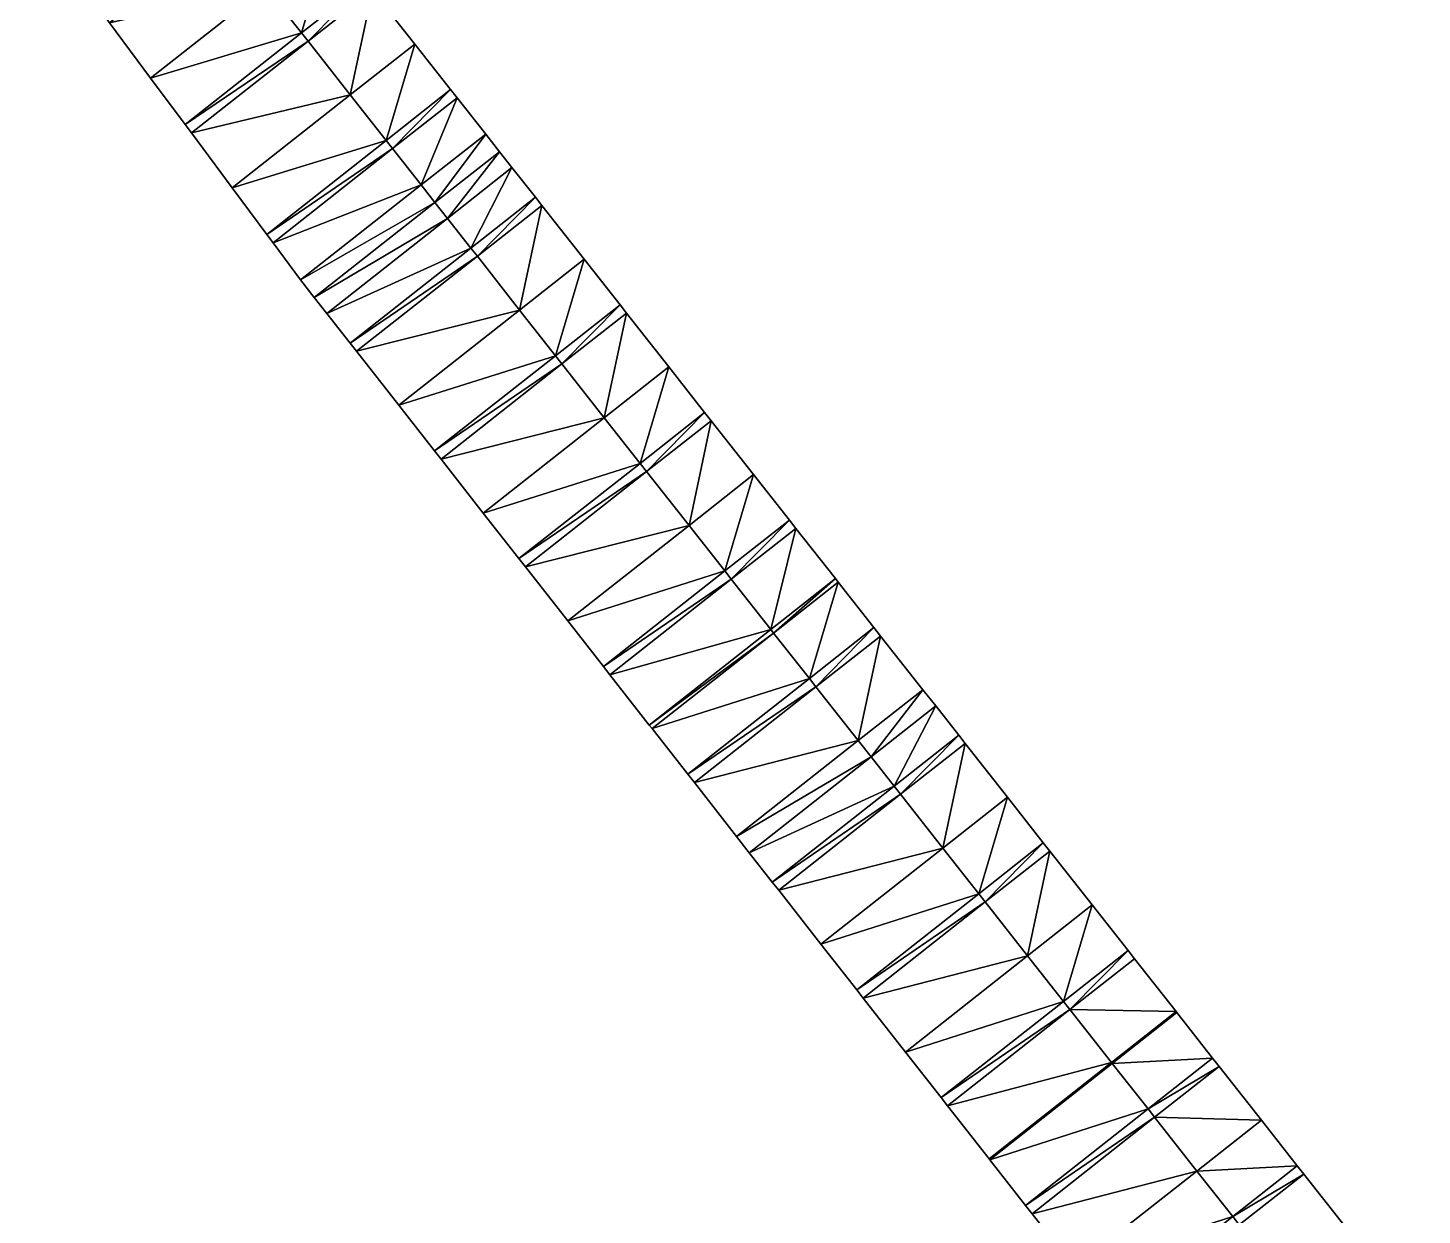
# Model space of a CAD drawing. Extents: x 12119653 to 12120127, y 3531287 to 3531983.
# Drawn here: x 12119960.7 to 12120062.6, y 3531390 to 3531476.7 of the extents above; entities that cross this region are included whole.
import ezdxf

# ---------------------------------------------------------------- set-up
doc = ezdxf.new("R2010")
doc.units = 0
doc.header["$LTSCALE"] = 0.5
doc.header["$MEASUREMENT"] = 0
doc.layers.add('C-ROAD-SHAP', color=32, linetype='Continuous')

msp = doc.modelspace()

# ---------------------------------------------------------------- meshes
at = {"layer": 'C-ROAD-SHAP'}
mesh = msp.add_polyface(dxfattribs=at)
corners = [(12119986.88, 3531468.48, 9.98), (12119984.26, 3531471.8, 10.47), (12119984.26, 3531471.8, 9.97), (12119986.88, 3531468.48, 10.48), (12119981.17, 3531475.73, 10.46), (12119981.17, 3531475.73, 9.96), (12119972.65, 3531469.03, 10.15), (12119975.63, 3531465.02, 10.15), (12119972.65, 3531469.03, 9.65), (12119975.63, 3531465.02, 9.65), (12119980.7, 3531476.33, 10.46), (12119980.7, 3531476.33, 9.96), (12119972.19, 3531469.64, 10.15), (12119972.19, 3531469.64, 9.65), (12119978.07, 3531479.66, 10.45), (12119978.07, 3531479.66, 9.95), (12119969.66, 3531473.04, 10.15), (12119969.66, 3531473.04, 9.65), (12119974.98, 3531483.59, 10.45), (12119974.98, 3531483.59, 9.95), (12119966.68, 3531477.06, 10.15), (12119966.68, 3531477.06, 9.65), (12119974.51, 3531484.19, 10.45), (12119974.51, 3531484.19, 9.95), (12119966.22, 3531477.67, 10.14), (12119966.22, 3531477.67, 9.64), (12119971.89, 3531487.52, 10.46), (12119971.89, 3531487.52, 9.96), (12119963.69, 3531481.07, 10.14), (12119963.69, 3531481.07, 9.64), (12119968.8, 3531491.45, 10.47), (12119968.8, 3531491.45, 9.97), (12119960.71, 3531485.08, 10.14), (12119960.71, 3531485.08, 9.64), (12119968.33, 3531492.04, 10.47), (12119968.33, 3531492.04, 9.97), (12119965.71, 3531495.38, 10.48), (12119965.71, 3531495.38, 9.98)]
mesh.append_faces([[corners[k] for k in face] for face in [(0, 1, 2), (3, 1, 0), (2, 4, 5), (1, 4, 2), (6, 4, 1), (6, 1, 7), (2, 8, 9), (5, 8, 2), (5, 10, 11), (4, 10, 5), (12, 10, 4), (12, 4, 6), (12, 6, 8), (12, 8, 13), (5, 13, 8), (11, 13, 5), (11, 14, 15), (10, 14, 11), (16, 14, 10), (16, 10, 12), (16, 12, 13), (16, 13, 17), (11, 17, 13), (15, 17, 11), (15, 18, 19), (14, 18, 15), (20, 18, 14), (20, 14, 16), (20, 16, 17), (20, 17, 21), (15, 21, 17), (19, 21, 15), (18, 22, 23), (18, 23, 19), (24, 22, 18), (24, 18, 20), (24, 20, 21), (24, 21, 25), (19, 25, 21), (23, 25, 19), (22, 26, 27), (22, 27, 23), (28, 26, 22), (28, 22, 24), (23, 29, 25), (27, 29, 23), (26, 30, 31), (26, 31, 27), (32, 30, 26), (31, 33, 27), (30, 34, 35), (30, 35, 31), (34, 36, 37), (34, 37, 35)]])
mesh = msp.add_polyface(dxfattribs=at)
corners = [(12119985.88, 3531479.44, 10.76), (12119988.97, 3531475.52, 10.77), (12119988.97, 3531475.52, 10.6), (12119985.88, 3531479.44, 10.59), (12119984.26, 3531471.8, 10.47), (12119981.17, 3531475.73, 10.46), (12119984.26, 3531471.8, 10.3), (12119981.17, 3531475.73, 10.29), (12119985.41, 3531480.04, 10.76), (12119985.41, 3531480.04, 10.59), (12119980.7, 3531476.33, 10.46), (12119980.7, 3531476.33, 10.29), (12119982.79, 3531483.37, 10.75), (12119982.79, 3531483.37, 10.59), (12119978.07, 3531479.66, 10.45), (12119978.07, 3531479.66, 10.28), (12119979.7, 3531487.3, 10.75), (12119979.7, 3531487.3, 10.59), (12119974.98, 3531483.59, 10.45), (12119974.98, 3531483.59, 10.28), (12119979.23, 3531487.9, 10.59), (12119979.23, 3531487.9, 10.75), (12119974.51, 3531484.19, 10.45), (12119974.51, 3531484.19, 10.28), (12119976.6, 3531491.23, 10.59), (12119976.6, 3531491.23, 10.76), (12119971.89, 3531487.52, 10.46), (12119971.89, 3531487.52, 10.29), (12119968.8, 3531491.45, 10.47), (12119968.8, 3531491.45, 10.3), (12119968.33, 3531492.04, 10.47), (12119968.33, 3531492.04, 10.3)]
mesh.append_faces([[corners[k] for k in face] for face in [(0, 1, 2), (0, 2, 3), (0, 4, 1), (0, 5, 4), (6, 5, 7), (3, 2, 6), (7, 3, 6), (8, 0, 3), (8, 3, 9), (8, 5, 0), (8, 10, 5), (7, 10, 11), (5, 10, 7), (9, 3, 7), (11, 9, 7), (12, 8, 9), (12, 9, 13), (12, 10, 8), (12, 14, 10), (11, 14, 15), (10, 14, 11), (13, 9, 11), (15, 13, 11), (16, 12, 13), (16, 13, 17), (16, 14, 12), (16, 18, 14), (15, 18, 19), (14, 18, 15), (17, 13, 15), (19, 17, 15), (20, 16, 17), (21, 16, 20), (16, 22, 18), (21, 22, 16), (18, 22, 23), (18, 23, 19), (23, 17, 19), (23, 20, 17), (24, 21, 20), (25, 21, 24), (21, 26, 22), (25, 26, 21), (22, 26, 27), (22, 27, 23), (27, 20, 23), (27, 24, 20), (25, 28, 26), (26, 28, 29), (26, 29, 27), (29, 24, 27), (28, 30, 31), (28, 31, 29)]])
mesh = msp.add_polyface(dxfattribs=at)
corners = [(12119998.25, 3531463.73, 10.83), (12120001.34, 3531459.8, 10.69), (12119998.25, 3531463.73, 10.67), (12119997.78, 3531464.33, 10.83), (12119997.78, 3531464.33, 10.66), (12119993.54, 3531460.02, 10.53), (12119993.54, 3531460.02, 10.36), (12119993.06, 3531460.62, 10.36), (12119996.07, 3531466.5, 10.81), (12119996.07, 3531466.5, 10.65), (12119993.06, 3531460.62, 10.53), (12119991.36, 3531462.79, 10.51), (12119991.36, 3531462.79, 10.34), (12119995.16, 3531467.66, 10.81), (12119995.16, 3531467.66, 10.64), (12119990.44, 3531463.95, 10.51), (12119990.44, 3531463.95, 10.34), (12119994.15, 3531468.94, 10.8), (12119994.15, 3531468.94, 10.63), (12119989.44, 3531465.23, 10.5), (12119989.44, 3531465.23, 10.33), (12119992.07, 3531471.59, 10.79), (12119992.07, 3531471.59, 10.62), (12119987.35, 3531467.88, 10.49), (12119987.35, 3531467.88, 10.32), (12119991.59, 3531472.19, 10.78), (12119991.59, 3531472.19, 10.62), (12119986.88, 3531468.48, 10.48), (12119986.88, 3531468.48, 10.31), (12119988.97, 3531475.52, 10.77), (12119988.97, 3531475.52, 10.6), (12119984.26, 3531471.8, 10.47), (12119984.26, 3531471.8, 10.3), (12119981.17, 3531475.73, 10.46)]
mesh.append_faces([[corners[k] for k in face] for face in [(0, 1, 2), (3, 0, 2), (3, 2, 4), (3, 5, 0), (4, 2, 6), (7, 4, 6), (8, 3, 4), (8, 4, 9), (8, 10, 3), (8, 11, 10), (7, 11, 12), (9, 4, 7), (12, 9, 7), (13, 8, 9), (13, 9, 14), (13, 11, 8), (13, 15, 11), (12, 15, 16), (11, 15, 12), (14, 9, 12), (16, 14, 12), (17, 13, 14), (17, 14, 18), (17, 15, 13), (17, 19, 15), (16, 19, 20), (15, 19, 16), (18, 14, 16), (20, 18, 16), (21, 17, 18), (21, 18, 22), (21, 19, 17), (21, 23, 19), (20, 23, 24), (19, 23, 20), (22, 18, 20), (24, 22, 20), (25, 21, 22), (25, 22, 26), (25, 23, 21), (25, 27, 23), (24, 27, 28), (23, 27, 24), (26, 22, 24), (28, 26, 24), (29, 25, 26), (29, 26, 30), (29, 27, 25), (29, 31, 27), (28, 31, 32), (27, 31, 28), (30, 26, 28), (32, 30, 28), (31, 33, 32)]])
mesh = msp.add_polyface(dxfattribs=at)
corners = [(12119987.8, 3531449.14, 10.15), (12119990.41, 3531445.81, 10.15), (12119990.41, 3531445.81, 9.65), (12119987.8, 3531449.14, 9.65), (12119984.72, 3531453.08, 10.15), (12119996.63, 3531456.09, 10.56), (12119984.72, 3531453.08, 9.65), (12119996.63, 3531456.09, 10.06), (12119984.24, 3531453.68, 10.15), (12119993.54, 3531460.02, 10.53), (12119984.24, 3531453.68, 9.65), (12119993.54, 3531460.02, 10.03), (12119982.54, 3531455.85, 10.15), (12119991.36, 3531462.79, 10.51), (12119993.06, 3531460.62, 10.53), (12119982.54, 3531455.85, 9.65), (12119993.06, 3531460.62, 10.03), (12119991.36, 3531462.79, 10.01), (12119981.63, 3531457.01, 10.15), (12119990.44, 3531463.95, 10.51), (12119981.63, 3531457.01, 9.65), (12119990.44, 3531463.95, 10.01), (12119989.44, 3531465.23, 10.5), (12119989.44, 3531465.23, 10), (12119980.63, 3531458.29, 10.15), (12119980.63, 3531458.29, 9.65), (12119987.35, 3531467.88, 10.49), (12119987.35, 3531467.88, 9.99), (12119978.62, 3531461, 10.15), (12119978.62, 3531461, 9.65), (12119986.88, 3531468.48, 10.48), (12119986.88, 3531468.48, 9.98), (12119978.16, 3531461.62, 10.15), (12119978.16, 3531461.62, 9.65), (12119975.63, 3531465.02, 10.15), (12119984.26, 3531471.8, 10.47), (12119975.63, 3531465.02, 9.65), (12119984.26, 3531471.8, 9.97), (12119972.65, 3531469.03, 10.15), (12119972.65, 3531469.03, 9.65)]
mesh.append_faces([[corners[k] for k in face] for face in [(0, 1, 2), (0, 2, 3), (4, 5, 0), (4, 0, 3), (4, 3, 6), (7, 6, 3), (8, 9, 4), (8, 4, 6), (8, 6, 10), (11, 10, 6), (12, 13, 14), (12, 14, 8), (12, 8, 10), (12, 10, 15), (16, 15, 10), (17, 15, 16), (18, 19, 13), (18, 13, 12), (18, 12, 15), (18, 15, 20), (17, 20, 15), (21, 20, 17), (21, 22, 23), (24, 22, 19), (24, 19, 18), (24, 18, 20), (24, 20, 25), (21, 25, 20), (23, 25, 21), (23, 26, 27), (22, 26, 23), (28, 26, 22), (28, 22, 24), (28, 24, 25), (28, 25, 29), (23, 29, 25), (27, 29, 23), (27, 30, 31), (26, 30, 27), (32, 30, 26), (32, 26, 28), (32, 28, 29), (32, 29, 33), (27, 33, 29), (31, 33, 27), (34, 35, 30), (34, 30, 32), (34, 32, 33), (34, 33, 36), (31, 36, 33), (37, 36, 31), (38, 34, 36), (38, 36, 39)]])
mesh = msp.add_polyface(dxfattribs=at)
corners = [(12120011.61, 3531437.05, 10.18), (12120009, 3531440.37, 10.66), (12120009, 3531440.37, 10.16), (12120005.9, 3531444.3, 10.63), (12120005.9, 3531444.3, 10.13), (12119997.05, 3531437.33, 10.16), (12119997.05, 3531437.33, 9.66), (12120005.43, 3531444.9, 10.63), (12120005.43, 3531444.9, 10.13), (12119996.58, 3531437.94, 10.16), (12119996.58, 3531437.94, 9.66), (12120002.81, 3531448.23, 10.61), (12120002.81, 3531448.23, 10.11), (12119993.97, 3531441.27, 10.16), (12119993.97, 3531441.27, 9.66), (12119999.72, 3531452.16, 10.58), (12119999.72, 3531452.16, 10.08), (12119990.89, 3531445.21, 10.15), (12119990.89, 3531445.21, 9.65), (12119999.24, 3531452.76, 10.58), (12119999.24, 3531452.76, 10.08), (12119990.41, 3531445.81, 10.15), (12119990.41, 3531445.81, 9.65), (12119996.63, 3531456.09, 10.56), (12119996.63, 3531456.09, 10.06), (12119987.8, 3531449.14, 10.15), (12119987.8, 3531449.14, 9.65), (12119993.54, 3531460.02, 10.53), (12119993.54, 3531460.02, 10.03), (12119984.72, 3531453.08, 10.15), (12119984.72, 3531453.08, 9.65), (12119993.06, 3531460.62, 10.53), (12119993.06, 3531460.62, 10.03), (12119984.24, 3531453.68, 10.15), (12119984.24, 3531453.68, 9.65), (12119991.36, 3531462.79, 10.51), (12119991.36, 3531462.79, 10.01), (12119990.44, 3531463.95, 10.51), (12119990.44, 3531463.95, 10.01), (12119989.44, 3531465.23, 10.5)]
mesh.append_faces([[corners[k] for k in face] for face in [(0, 1, 2), (2, 3, 4), (1, 3, 2), (5, 3, 1), (4, 6, 2), (4, 7, 8), (3, 7, 4), (9, 7, 3), (9, 3, 5), (4, 10, 6), (8, 10, 4), (8, 11, 12), (7, 11, 8), (13, 11, 7), (13, 7, 9), (13, 9, 10), (13, 10, 14), (8, 14, 10), (12, 14, 8), (12, 15, 16), (11, 15, 12), (17, 15, 11), (17, 11, 13), (17, 13, 14), (17, 14, 18), (12, 18, 14), (16, 18, 12), (16, 19, 20), (15, 19, 16), (21, 19, 15), (21, 15, 17), (21, 17, 18), (21, 18, 22), (16, 22, 18), (20, 22, 16), (20, 23, 24), (19, 23, 20), (25, 23, 19), (25, 19, 21), (20, 26, 22), (24, 26, 20), (24, 27, 28), (23, 27, 24), (29, 27, 23), (28, 30, 24), (28, 31, 32), (27, 31, 28), (33, 31, 27), (32, 34, 28), (32, 35, 36), (31, 35, 32), (36, 37, 38), (35, 37, 36), (37, 39, 38)]])
mesh = msp.add_polyface(dxfattribs=at)
corners = [(12120010.62, 3531448.01, 10.93), (12120013.71, 3531444.08, 10.96), (12120013.71, 3531444.08, 10.79), (12120010.62, 3531448.01, 10.77), (12120010.14, 3531448.61, 10.93), (12120010.14, 3531448.61, 10.76), (12120005.9, 3531444.3, 10.63), (12120005.43, 3531444.9, 10.63), (12120005.9, 3531444.3, 10.46), (12120005.43, 3531444.9, 10.46), (12120007.53, 3531451.94, 10.91), (12120007.53, 3531451.94, 10.74), (12120002.81, 3531448.23, 10.61), (12120002.81, 3531448.23, 10.44), (12120004.43, 3531455.87, 10.88), (12120004.43, 3531455.87, 10.72), (12119999.72, 3531452.16, 10.58), (12119999.72, 3531452.16, 10.41), (12120003.96, 3531456.47, 10.88), (12120003.96, 3531456.47, 10.71), (12119999.24, 3531452.76, 10.58), (12119999.24, 3531452.76, 10.41), (12120001.34, 3531459.8, 10.86), (12120001.34, 3531459.8, 10.69), (12119996.63, 3531456.09, 10.56), (12119996.63, 3531456.09, 10.39), (12119998.25, 3531463.73, 10.83), (12119993.54, 3531460.02, 10.53), (12119993.54, 3531460.02, 10.36), (12119998.25, 3531463.73, 10.67), (12119997.78, 3531464.33, 10.83), (12119993.06, 3531460.62, 10.53), (12119993.06, 3531460.62, 10.36), (12119991.36, 3531462.79, 10.51)]
mesh.append_faces([[corners[k] for k in face] for face in [(0, 1, 2), (0, 2, 3), (4, 0, 3), (4, 3, 5), (4, 6, 0), (4, 7, 6), (8, 7, 9), (6, 7, 8), (5, 3, 8), (9, 5, 8), (10, 4, 5), (10, 5, 11), (10, 7, 4), (10, 12, 7), (9, 12, 13), (7, 12, 9), (11, 5, 9), (13, 11, 9), (14, 10, 11), (14, 11, 15), (14, 12, 10), (14, 16, 12), (13, 16, 17), (12, 16, 13), (15, 11, 13), (17, 15, 13), (18, 14, 15), (18, 15, 19), (18, 16, 14), (18, 20, 16), (17, 20, 21), (16, 20, 17), (19, 15, 17), (21, 19, 17), (22, 18, 19), (22, 19, 23), (22, 20, 18), (22, 24, 20), (21, 24, 25), (20, 24, 21), (23, 19, 21), (25, 23, 21), (26, 22, 23), (26, 24, 22), (26, 27, 24), (25, 27, 28), (24, 27, 25), (29, 23, 25), (28, 29, 25), (30, 31, 27), (28, 31, 32), (27, 31, 28), (31, 33, 32)]])
mesh = msp.add_polyface(dxfattribs=at)
corners = [(12120022.99, 3531432.29, 11.03), (12120026.08, 3531428.37, 11.06), (12120026.08, 3531428.37, 10.89), (12120022.99, 3531432.29, 10.87), (12120022.51, 3531432.9, 11.03), (12120022.51, 3531432.9, 10.86), (12120018.27, 3531428.58, 10.73), (12120017.8, 3531429.19, 10.73), (12120018.27, 3531428.58, 10.56), (12120017.8, 3531429.19, 10.56), (12120019.9, 3531436.22, 11.01), (12120019.9, 3531436.22, 10.84), (12120015.18, 3531432.51, 10.71), (12120015.18, 3531432.51, 10.54), (12120019.69, 3531436.48, 11.01), (12120019.69, 3531436.48, 10.84), (12120014.98, 3531432.77, 10.71), (12120014.98, 3531432.77, 10.54), (12120016.8, 3531440.15, 10.98), (12120016.8, 3531440.15, 10.82), (12120012.09, 3531436.44, 10.68), (12120012.09, 3531436.44, 10.51), (12120016.33, 3531440.76, 10.98), (12120016.33, 3531440.76, 10.81), (12120011.61, 3531437.05, 10.68), (12120011.61, 3531437.05, 10.51), (12120013.71, 3531444.08, 10.96), (12120013.71, 3531444.08, 10.79), (12120009, 3531440.37, 10.66), (12120009, 3531440.37, 10.49), (12120010.62, 3531448.01, 10.93), (12120005.9, 3531444.3, 10.63), (12120005.9, 3531444.3, 10.46), (12120010.62, 3531448.01, 10.77)]
mesh.append_faces([[corners[k] for k in face] for face in [(0, 1, 2), (0, 2, 3), (4, 0, 3), (4, 3, 5), (4, 6, 0), (4, 7, 6), (5, 3, 8), (9, 5, 8), (10, 4, 5), (10, 5, 11), (10, 7, 4), (10, 12, 7), (9, 12, 13), (7, 12, 9), (11, 5, 9), (13, 11, 9), (14, 10, 11), (14, 11, 15), (14, 12, 10), (14, 16, 12), (13, 16, 17), (12, 16, 13), (13, 15, 11), (17, 15, 13), (18, 14, 15), (18, 15, 19), (18, 16, 14), (18, 20, 16), (17, 20, 21), (16, 20, 17), (19, 15, 17), (21, 19, 17), (22, 18, 19), (22, 19, 23), (22, 20, 18), (22, 24, 20), (21, 24, 25), (20, 24, 21), (23, 19, 21), (25, 23, 21), (26, 22, 23), (26, 23, 27), (26, 24, 22), (26, 28, 24), (25, 28, 29), (24, 28, 25), (27, 23, 25), (29, 27, 25), (30, 28, 26), (30, 31, 28), (29, 31, 32), (28, 31, 29), (33, 27, 29), (32, 33, 29)]])
mesh = msp.add_polyface(dxfattribs=at)
corners = [(12120013.4, 3531416.46, 10.17), (12120015.08, 3531414.32, 10.18), (12120015.08, 3531414.32, 9.68), (12120013.4, 3531416.46, 9.67), (12120012.47, 3531417.66, 10.17), (12120012.47, 3531417.66, 9.67), (12120009.39, 3531421.59, 10.17), (12120021.36, 3531424.65, 10.76), (12120009.39, 3531421.59, 9.67), (12120021.36, 3531424.65, 10.26), (12120008.91, 3531422.2, 10.17), (12120018.27, 3531428.58, 10.73), (12120008.91, 3531422.2, 9.67), (12120018.27, 3531428.58, 10.23), (12120006.3, 3531425.53, 10.16), (12120015.18, 3531432.51, 10.71), (12120017.8, 3531429.19, 10.73), (12120006.3, 3531425.53, 9.66), (12120017.8, 3531429.19, 10.23), (12120015.18, 3531432.51, 10.21), (12120006.1, 3531425.79, 10.16), (12120014.98, 3531432.77, 10.71), (12120006.1, 3531425.79, 9.66), (12120014.98, 3531432.77, 10.21), (12120012.09, 3531436.44, 10.68), (12120012.09, 3531436.44, 10.18), (12120003.22, 3531429.46, 10.16), (12120003.22, 3531429.46, 9.66), (12120011.61, 3531437.05, 10.68), (12120011.61, 3531437.05, 10.18), (12120002.75, 3531430.07, 10.16), (12120002.75, 3531430.07, 9.66), (12120009, 3531440.37, 10.66), (12120000.14, 3531433.4, 10.16), (12120000.14, 3531433.4, 9.66), (12120009, 3531440.37, 10.16), (12119997.05, 3531437.33, 10.16), (12119997.05, 3531437.33, 9.66), (12119996.58, 3531437.94, 10.16), (12119996.58, 3531437.94, 9.66)]
mesh.append_faces([[corners[k] for k in face] for face in [(0, 1, 2), (0, 2, 3), (4, 0, 3), (4, 3, 5), (6, 7, 4), (6, 4, 5), (6, 5, 8), (9, 8, 5), (10, 11, 6), (10, 6, 8), (10, 8, 12), (13, 12, 8), (14, 15, 16), (14, 16, 10), (14, 10, 12), (14, 12, 17), (18, 17, 12), (19, 17, 18), (20, 21, 15), (20, 15, 14), (20, 14, 17), (20, 17, 22), (19, 22, 17), (23, 22, 19), (23, 24, 25), (21, 24, 23), (26, 24, 21), (26, 21, 20), (26, 20, 22), (26, 22, 27), (23, 27, 22), (25, 27, 23), (25, 28, 29), (24, 28, 25), (30, 28, 24), (30, 24, 26), (30, 26, 27), (30, 27, 31), (25, 31, 27), (29, 31, 25), (28, 32, 29), (33, 32, 28), (33, 28, 30), (33, 30, 31), (33, 31, 34), (29, 34, 31), (35, 34, 29), (36, 32, 33), (36, 33, 34), (36, 34, 37), (35, 37, 34), (38, 36, 37), (38, 37, 39)]])
mesh = msp.add_polyface(dxfattribs=at)
corners = [(12120033.73, 3531408.94, 10.32), (12120030.64, 3531412.87, 10.81), (12120030.64, 3531412.87, 10.31), (12120033.73, 3531408.94, 10.82), (12120021.72, 3531405.85, 10.19), (12120021.72, 3531405.85, 9.69), (12120030.17, 3531413.47, 10.81), (12120030.17, 3531413.47, 10.31), (12120021.25, 3531406.45, 10.19), (12120021.25, 3531406.45, 9.69), (12120027.55, 3531416.8, 10.8), (12120027.55, 3531416.8, 10.3), (12120018.64, 3531409.78, 10.19), (12120018.64, 3531409.78, 9.69), (12120024.46, 3531420.73, 10.78), (12120024.46, 3531420.73, 10.28), (12120015.55, 3531413.72, 10.18), (12120015.55, 3531413.72, 9.68), (12120023.98, 3531421.33, 10.78), (12120023.98, 3531421.33, 10.28), (12120015.08, 3531414.32, 10.18), (12120015.08, 3531414.32, 9.68), (12120022.3, 3531423.47, 10.76), (12120022.3, 3531423.47, 10.26), (12120013.4, 3531416.46, 10.17), (12120013.4, 3531416.46, 9.67), (12120021.36, 3531424.65, 10.76), (12120021.36, 3531424.65, 10.26), (12120012.47, 3531417.66, 10.17), (12120012.47, 3531417.66, 9.67), (12120018.27, 3531428.58, 10.73), (12120018.27, 3531428.58, 10.23), (12120009.39, 3531421.59, 10.17), (12120009.39, 3531421.59, 9.67), (12120017.8, 3531429.19, 10.73), (12120017.8, 3531429.19, 10.23), (12120008.91, 3531422.2, 10.17), (12120008.91, 3531422.2, 9.67), (12120015.18, 3531432.51, 10.71), (12120015.18, 3531432.51, 10.21), (12120014.98, 3531432.77, 10.71), (12120014.98, 3531432.77, 10.21)]
mesh.append_faces([[corners[k] for k in face] for face in [(0, 1, 2), (3, 1, 0), (4, 1, 3), (2, 5, 0), (2, 6, 7), (1, 6, 2), (8, 6, 1), (7, 9, 2), (7, 10, 11), (6, 10, 7), (12, 10, 6), (12, 6, 8), (7, 13, 9), (11, 13, 7), (11, 14, 15), (10, 14, 11), (16, 14, 10), (16, 10, 12), (16, 12, 13), (16, 13, 17), (11, 17, 13), (15, 17, 11), (15, 18, 19), (14, 18, 15), (20, 18, 14), (20, 14, 16), (20, 16, 17), (20, 17, 21), (15, 21, 17), (19, 21, 15), (19, 22, 23), (18, 22, 19), (24, 22, 18), (24, 18, 20), (19, 25, 21), (23, 25, 19), (23, 26, 27), (22, 26, 23), (28, 26, 22), (28, 22, 24), (23, 29, 25), (27, 29, 23), (27, 30, 31), (26, 30, 27), (32, 30, 26), (31, 33, 27), (31, 34, 35), (30, 34, 31), (36, 34, 30), (35, 37, 31), (35, 38, 39), (34, 38, 35), (40, 41, 39), (38, 40, 39)]])
mesh = msp.add_polyface(dxfattribs=at)
corners = [(12120035.36, 3531416.58, 11.11), (12120038.45, 3531412.65, 10.96), (12120035.36, 3531416.58, 10.95), (12120034.88, 3531417.18, 11.11), (12120034.88, 3531417.18, 10.95), (12120030.64, 3531412.87, 10.81), (12120030.64, 3531412.87, 10.64), (12120032.26, 3531420.51, 11.1), (12120032.26, 3531420.51, 10.93), (12120030.17, 3531413.47, 10.81), (12120027.55, 3531416.8, 10.8), (12120030.17, 3531413.47, 10.64), (12120027.55, 3531416.8, 10.63), (12120029.17, 3531424.44, 11.08), (12120029.17, 3531424.44, 10.91), (12120024.46, 3531420.73, 10.78), (12120024.46, 3531420.73, 10.61), (12120028.7, 3531425.04, 11.08), (12120028.7, 3531425.04, 10.91), (12120023.98, 3531421.33, 10.78), (12120023.98, 3531421.33, 10.61), (12120027.02, 3531427.18, 11.06), (12120027.02, 3531427.18, 10.9), (12120022.3, 3531423.47, 10.76), (12120022.3, 3531423.47, 10.59), (12120026.08, 3531428.37, 11.06), (12120026.08, 3531428.37, 10.89), (12120021.36, 3531424.65, 10.76), (12120021.36, 3531424.65, 10.59), (12120022.99, 3531432.29, 11.03), (12120018.27, 3531428.58, 10.73), (12120018.27, 3531428.58, 10.56), (12120022.99, 3531432.29, 10.87), (12120017.8, 3531429.19, 10.73), (12120017.8, 3531429.19, 10.56)]
mesh.append_faces([[corners[k] for k in face] for face in [(0, 1, 2), (3, 0, 2), (3, 2, 4), (3, 5, 0), (4, 2, 6), (7, 3, 4), (7, 4, 8), (7, 9, 3), (7, 10, 9), (11, 10, 12), (9, 10, 11), (8, 4, 11), (12, 8, 11), (13, 7, 8), (13, 8, 14), (13, 10, 7), (13, 15, 10), (12, 15, 16), (10, 15, 12), (14, 8, 12), (16, 14, 12), (17, 13, 14), (17, 14, 18), (17, 15, 13), (17, 19, 15), (16, 19, 20), (15, 19, 16), (18, 14, 16), (20, 18, 16), (21, 17, 18), (21, 18, 22), (21, 19, 17), (21, 23, 19), (20, 23, 24), (19, 23, 20), (22, 18, 20), (24, 22, 20), (25, 21, 22), (25, 22, 26), (25, 23, 21), (25, 27, 23), (24, 27, 28), (23, 27, 24), (26, 22, 24), (28, 26, 24), (29, 27, 25), (29, 30, 27), (28, 30, 31), (27, 30, 28), (32, 26, 28), (31, 32, 28), (31, 33, 34), (30, 33, 31)]])
mesh = msp.add_polyface(dxfattribs=at)
corners = [(12120046.1, 3531393.22, 10.81), (12120043.01, 3531397.15, 10.82), (12120043.01, 3531397.15, 10.65), (12120047.73, 3531400.86, 11.12), (12120042.54, 3531397.75, 10.82), (12120042.54, 3531397.75, 10.65), (12120047.73, 3531400.86, 10.95), (12120047.25, 3531401.46, 11.12), (12120039.92, 3531401.08, 10.83), (12120044.63, 3531404.79, 11.13), (12120039.92, 3531401.08, 10.66), (12120047.25, 3531401.46, 10.95), (12120044.63, 3531404.79, 10.96), (12120044.58, 3531404.86, 10.96), (12120044.58, 3531404.86, 11.13), (12120039.86, 3531401.15, 10.83), (12120039.86, 3531401.15, 10.66), (12120041.54, 3531408.72, 10.96), (12120041.54, 3531408.72, 11.13), (12120036.83, 3531405.01, 10.83), (12120036.83, 3531405.01, 10.66), (12120041.07, 3531409.32, 11.13), (12120041.07, 3531409.32, 10.96), (12120036.35, 3531405.61, 10.83), (12120036.35, 3531405.61, 10.66), (12120038.45, 3531412.65, 11.12), (12120038.45, 3531412.65, 10.96), (12120033.73, 3531408.94, 10.82), (12120033.73, 3531408.94, 10.65), (12120035.36, 3531416.58, 11.11), (12120030.64, 3531412.87, 10.81), (12120030.64, 3531412.87, 10.64), (12120035.36, 3531416.58, 10.95), (12120034.88, 3531417.18, 11.11), (12120030.17, 3531413.47, 10.81), (12120030.17, 3531413.47, 10.64), (12120034.88, 3531417.18, 10.95)]
mesh.append_faces([[corners[k] for k in face] for face in [(0, 1, 2), (3, 4, 1), (1, 4, 5), (1, 5, 2), (5, 6, 2), (7, 8, 4), (9, 8, 7), (4, 8, 10), (4, 10, 5), (10, 11, 5), (10, 12, 11), (9, 12, 13), (14, 9, 13), (9, 15, 8), (14, 15, 9), (8, 15, 16), (8, 16, 10), (16, 12, 10), (16, 13, 12), (17, 14, 13), (18, 14, 17), (14, 19, 15), (18, 19, 14), (15, 19, 20), (15, 20, 16), (20, 13, 16), (20, 17, 13), (21, 18, 17), (21, 17, 22), (21, 19, 18), (21, 23, 19), (20, 23, 24), (19, 23, 20), (22, 17, 20), (24, 22, 20), (25, 21, 22), (25, 22, 26), (25, 23, 21), (25, 27, 23), (24, 27, 28), (23, 27, 24), (26, 22, 24), (28, 26, 24), (29, 25, 26), (29, 27, 25), (29, 30, 27), (28, 30, 31), (27, 30, 28), (32, 26, 28), (31, 32, 28), (33, 34, 30), (31, 34, 35), (30, 34, 31), (35, 36, 31)]])
mesh = msp.add_polyface(dxfattribs=at)
corners = [(12120046.1, 3531393.22, 10.81), (12120043.01, 3531397.15, 10.82), (12120043.01, 3531397.15, 10.32), (12120046.1, 3531393.22, 10.31), (12120042.54, 3531397.75, 10.82), (12120042.54, 3531397.75, 10.32), (12120033.58, 3531390.71, 10.22), (12120033.58, 3531390.71, 9.72), (12120039.92, 3531401.08, 10.83), (12120039.92, 3531401.08, 10.33), (12120030.97, 3531394.04, 10.21), (12120030.97, 3531394.04, 9.71), (12120039.86, 3531401.15, 10.83), (12120039.86, 3531401.15, 10.33), (12120030.92, 3531394.11, 10.21), (12120030.92, 3531394.11, 9.71), (12120036.83, 3531405.01, 10.83), (12120036.83, 3531405.01, 10.33), (12120027.89, 3531397.98, 10.21), (12120027.89, 3531397.98, 9.71), (12120036.35, 3531405.61, 10.83), (12120036.35, 3531405.61, 10.33), (12120027.42, 3531398.58, 10.2), (12120027.42, 3531398.58, 9.7), (12120033.73, 3531408.94, 10.82), (12120033.73, 3531408.94, 10.32), (12120024.81, 3531401.91, 10.2), (12120024.81, 3531401.91, 9.7), (12120021.72, 3531405.85, 10.19), (12120021.72, 3531405.85, 9.69), (12120021.25, 3531406.45, 10.19), (12120030.64, 3531412.87, 10.81), (12120021.25, 3531406.45, 9.69), (12120030.64, 3531412.87, 10.31), (12120018.64, 3531409.78, 10.19), (12120018.64, 3531409.78, 9.69)]
mesh.append_faces([[corners[k] for k in face] for face in [(0, 1, 2), (0, 2, 3), (1, 4, 5), (1, 5, 2), (6, 4, 1), (5, 7, 2), (4, 8, 9), (4, 9, 5), (10, 8, 4), (10, 4, 6), (5, 11, 7), (9, 11, 5), (8, 12, 13), (8, 13, 9), (14, 12, 8), (14, 8, 10), (14, 10, 11), (14, 11, 15), (9, 15, 11), (13, 15, 9), (12, 16, 17), (12, 17, 13), (18, 16, 12), (18, 12, 14), (18, 14, 15), (18, 15, 19), (13, 19, 15), (17, 19, 13), (17, 20, 21), (16, 20, 17), (22, 20, 16), (22, 16, 18), (22, 18, 19), (22, 19, 23), (17, 23, 19), (21, 23, 17), (21, 24, 25), (20, 24, 21), (26, 24, 20), (26, 20, 22), (26, 22, 23), (26, 23, 27), (21, 27, 23), (25, 27, 21), (28, 24, 26), (28, 26, 27), (28, 27, 29), (25, 29, 27), (30, 31, 28), (30, 28, 29), (30, 29, 32), (33, 32, 29), (34, 30, 32), (34, 32, 35)]])
mesh = msp.add_polyface(dxfattribs=at)
corners = [(12120060.09, 3531385.14, 11.05), (12120062.55, 3531382.02, 11.03), (12120060.09, 3531385.14, 10.88), (12120059.62, 3531385.75, 10.88), (12120059.62, 3531385.75, 11.05), (12120054.9, 3531382.04, 10.75), (12120054.9, 3531382.04, 10.58), (12120057.94, 3531387.88, 10.9), (12120057.94, 3531387.88, 11.06), (12120053.22, 3531384.17, 10.76), (12120053.22, 3531384.17, 10.59), (12120057, 3531389.07, 10.91), (12120057, 3531389.07, 11.07), (12120052.29, 3531385.36, 10.77), (12120052.29, 3531385.36, 10.6), (12120053.91, 3531393, 10.93), (12120053.91, 3531393, 11.09), (12120049.19, 3531389.29, 10.79), (12120049.19, 3531389.29, 10.62), (12120053.43, 3531393.61, 10.93), (12120053.43, 3531393.61, 11.1), (12120048.72, 3531389.9, 10.8), (12120048.72, 3531389.9, 10.63), (12120050.82, 3531396.93, 10.94), (12120050.82, 3531396.93, 11.11), (12120046.1, 3531393.22, 10.81), (12120046.1, 3531393.22, 10.64), (12120047.73, 3531400.86, 10.95), (12120047.73, 3531400.86, 11.12), (12120043.01, 3531397.15, 10.82), (12120043.01, 3531397.15, 10.65), (12120047.25, 3531401.46, 10.95), (12120047.25, 3531401.46, 11.12), (12120042.54, 3531397.75, 10.82), (12120042.54, 3531397.75, 10.65), (12120044.63, 3531404.79, 10.96), (12120044.63, 3531404.79, 11.13)]
mesh.append_faces([[corners[k] for k in face] for face in [(0, 1, 2), (3, 0, 2), (4, 0, 3), (4, 5, 0), (6, 3, 2), (7, 4, 3), (8, 4, 7), (8, 9, 4), (10, 7, 3), (11, 8, 7), (12, 8, 11), (8, 13, 9), (12, 13, 8), (9, 13, 14), (9, 14, 10), (14, 7, 10), (14, 11, 7), (15, 12, 11), (16, 12, 15), (12, 17, 13), (16, 17, 12), (13, 17, 18), (13, 18, 14), (18, 11, 14), (18, 15, 11), (19, 16, 15), (20, 16, 19), (16, 21, 17), (20, 21, 16), (17, 21, 22), (17, 22, 18), (22, 15, 18), (22, 19, 15), (23, 20, 19), (24, 20, 23), (20, 25, 21), (24, 25, 20), (21, 25, 26), (21, 26, 22), (26, 19, 22), (26, 23, 19), (27, 24, 23), (28, 24, 27), (24, 29, 25), (28, 29, 24), (25, 30, 26), (30, 23, 26), (30, 27, 23), (31, 28, 27), (32, 28, 31), (32, 33, 28), (34, 31, 27), (35, 32, 31), (36, 32, 35)]])
mesh = msp.add_polyface(dxfattribs=at)
corners = [(12120048.84, 3531371.23, 10.25), (12120049.48, 3531370.43, 10.25), (12120049.48, 3531370.43, 9.75), (12120048.84, 3531371.23, 9.75), (12120046.39, 3531374.36, 10.24), (12120046.39, 3531374.36, 9.74), (12120045.92, 3531374.97, 10.24), (12120055.38, 3531381.43, 10.75), (12120045.92, 3531374.97, 9.74), (12120055.38, 3531381.43, 10.25), (12120044.24, 3531377.11, 10.24), (12120054.9, 3531382.04, 10.75), (12120044.24, 3531377.11, 9.74), (12120054.9, 3531382.04, 10.25), (12120043.31, 3531378.3, 10.24), (12120052.29, 3531385.36, 10.77), (12120053.22, 3531384.17, 10.76), (12120043.31, 3531378.3, 9.74), (12120053.22, 3531384.17, 10.26), (12120052.29, 3531385.36, 10.27), (12120049.19, 3531389.29, 10.79), (12120049.19, 3531389.29, 10.29), (12120040.22, 3531382.23, 10.23), (12120040.22, 3531382.23, 9.73), (12120048.72, 3531389.9, 10.8), (12120048.72, 3531389.9, 10.3), (12120039.75, 3531382.84, 10.23), (12120039.75, 3531382.84, 9.73), (12120046.1, 3531393.22, 10.81), (12120046.1, 3531393.22, 10.31), (12120037.14, 3531386.17, 10.22), (12120037.14, 3531386.17, 9.72), (12120034.06, 3531390.1, 10.22), (12120043.01, 3531397.15, 10.82), (12120034.06, 3531390.1, 9.72), (12120043.01, 3531397.15, 10.32), (12120033.58, 3531390.71, 10.22), (12120033.58, 3531390.71, 9.72), (12120030.97, 3531394.04, 10.21), (12120030.97, 3531394.04, 9.71)]
mesh.append_faces([[corners[k] for k in face] for face in [(0, 1, 2), (0, 2, 3), (4, 0, 3), (4, 3, 5), (6, 7, 4), (6, 4, 5), (6, 5, 8), (9, 8, 5), (10, 11, 6), (10, 6, 8), (10, 8, 12), (13, 12, 8), (14, 15, 16), (14, 16, 10), (14, 10, 12), (14, 12, 17), (18, 17, 12), (19, 17, 18), (15, 20, 21), (22, 20, 15), (22, 15, 14), (22, 14, 17), (22, 17, 23), (19, 23, 17), (21, 23, 19), (20, 24, 25), (20, 25, 21), (26, 24, 20), (26, 20, 22), (26, 22, 23), (26, 23, 27), (21, 27, 23), (25, 27, 21), (24, 28, 29), (24, 29, 25), (30, 28, 24), (30, 24, 26), (30, 26, 27), (30, 27, 31), (25, 31, 27), (29, 31, 25), (32, 33, 28), (32, 28, 30), (32, 30, 31), (32, 31, 34), (29, 34, 31), (35, 34, 29), (36, 33, 32), (36, 32, 34), (36, 34, 37), (35, 37, 34), (38, 36, 37), (38, 37, 39)]])

doc.saveas('drawing.dxf')
